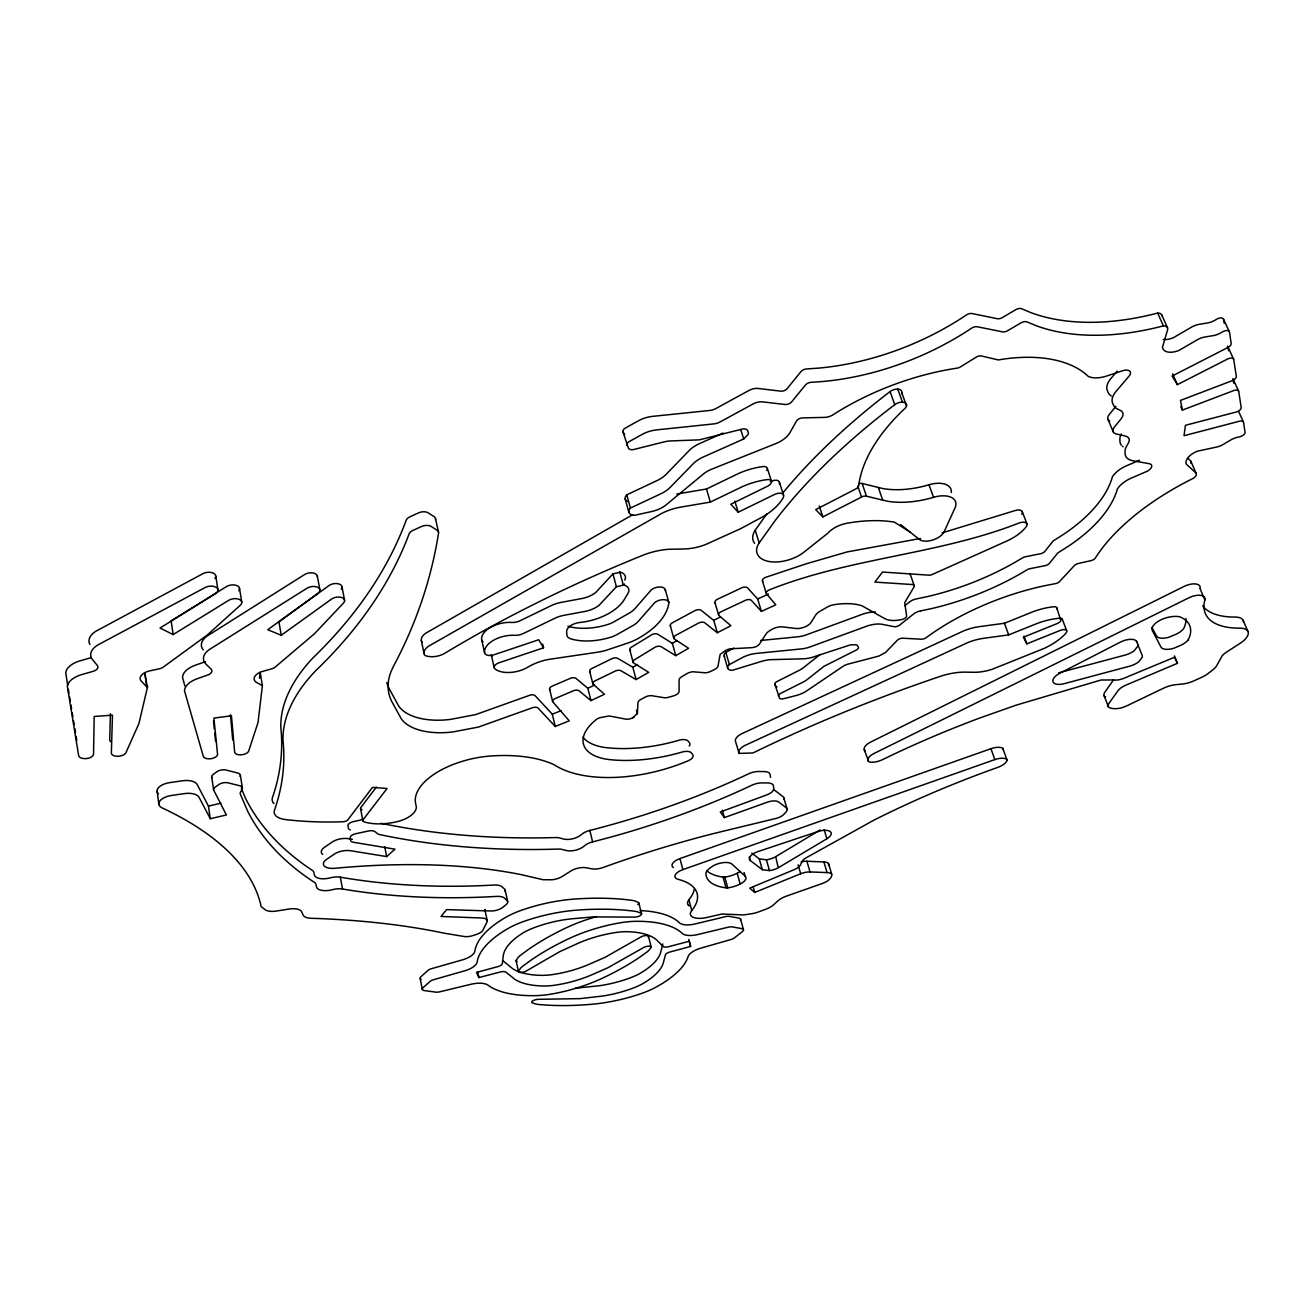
<?xml version="1.0" encoding="UTF-8"?>
<svg xmlns="http://www.w3.org/2000/svg" width="1314" height="1314" viewBox="0 0 1314 1314"><rect width="100%" height="100%" fill="white"/><g stroke="black" fill="none" stroke-linecap="round" stroke-linejoin="round"><path stroke-width="1.5" d="M110.425 713.716L109.719 739.749A7.408 3.811 -6.6 0 0 111.033 741.884M676.743 494.048L706.472 489.005L738.501 473.516A50.523 28.957 -17.7 0 1 763.04 466.569L763.795 466.519A5.141 2.989 -18 0 1 767.064 467.751L767.261 469.574A7.72 4.5 -17.9 0 1 766.735 470.494M771.581 481.597L771.384 482.583A7.753 4.484 -17.9 0 1 767.31 486.344L730.83 504.215L738.205 512.214L774.472 494.507A7.654 4.369 -18 0 1 781.288 493.276L782.339 493.703A7.654 4.369 -18 0 1 783.128 497.825L781.6 500.273A51.377 29.598 -17.3 0 1 762.12 517.141L740.702 528.639L705.782 544.472A38.073 21.714 -16.4 0 1 683.51 548.989L669.598 549.236A49.324 27.348 -15.5 0 0 642.02 555.608A712.237 307.213 -17.2 0 0 446.3 652.352L444.625 653.387A14.865 8.081 -11.4 0 1 425.999 655.85L425.44 655.637A4.944 2.677 -11.3 0 1 424.422 654.651A14.832 8.065 -11.5 0 1 431.008 644.813L661.928 513.298A38.106 21.73 -16.1 0 1 680.537 507.155L710.365 502.079L742.541 486.574A50.704 28.793 -17.7 0 1 767.162 479.61L767.918 479.561A5.157 2.973 -18 0 1 771.187 480.776L771.581 481.597L767.442 468.589M632.543 717.887L637.389 713.601L637.931 702.809A6.685 3.416 -14.8 0 1 640.411 699.689L645.207 697.11A6.669 3.4 -14.9 0 1 651.793 695.697L663.833 697.668A6.685 3.4 -15.2 0 0 667.923 697.455L673.688 695.812A6.685 3.4 -15.3 0 0 679.092 691.607L679.059 680.11A6.751 3.466 -15.5 0 1 681.293 676.989L687.173 673.491A6.734 3.466 -15.6 0 1 693.496 671.815L704.32 672.735A6.751 3.482 -15.9 0 0 709.823 671.766L714.553 669.483A6.751 3.482 -16 0 0 717.986 666.297L720.121 654.454L725.082 650.873A6.8 3.531 -16.3 0 1 730.781 648.771L751.723 647.671A6.8 3.531 -16.7 0 0 759.393 644.221L766.046 634.021A10.693 5.568 -17.1 0 1 769.002 631.163L771.466 629.62A10.709 5.568 -17.1 0 1 782.306 626.844L795.578 628.453A10.709 5.585 -17.5 0 0 800.21 628.256A14.865 7.769 -17.6 0 0 802.197 627.813A10.726 5.601 -17.5 0 0 810.984 622.573L815.6 615.133A10.709 5.585 -17.9 0 1 819.131 611.815L827.212 607.101A10.726 5.601 -18.1 0 1 833.848 604.736A49.144 25.295 -17.9 0 1 861.968 605.787L884.421 618.434A22.65 11.629 -19.1 0 0 900.829 619.732L902.34 619.387A4.451 2.267 -19 0 0 906.644 616.085L904.722 602.6L913.953 587.095A4.615 2.398 -19.3 0 0 912.54 584.549L874.845 582.086L882.548 572.05L928.801 575.171A4.632 2.414 -19.8 0 0 931.725 574.727L1006.787 541.056A35.577 18.757 -21.1 0 0 1025.249 527.916L1026.875 525.731A7.096 3.712 -21.4 0 0 1019.336 522.906L1018.728 523.136C938.114 554.738 850.125 557.645 769.692 589.74A4.698 2.513 -17.3 0 0 766.358 593.616L775.786 604.801L761.414 611.388L751.362 600.383A4.681 2.497 -16.8 0 0 746.04 600.038L721.025 611.766A4.681 2.497 -16.4 0 0 718.791 615.395L730.913 625.694L717.329 632.74L704.731 622.787A4.648 2.48 -16 0 0 698.572 623.066L675.79 635.303A4.615 2.447 -15.6 0 0 674.46 639.08L688.585 648.295L675.757 655.653L661.188 646.718A4.599 2.431 -15.2 0 0 655.423 647.014L634.711 659.644A4.599 2.414 -14.8 0 0 633.479 662.864L648.705 672.357L636.107 679.568L620.964 670.748A4.566 2.382 -14.5 0 0 615.691 670.863L595.143 680.816A4.583 2.382 -14.1 0 0 593.025 684.134L604.489 694.252L590.955 700.592L579.08 690.819A4.566 2.365 -13.8 0 0 573.758 690.606L555.198 698.555A4.566 2.365 -13.5 0 0 552.701 701.758L569.258 720.86L555.247 726.461L538.083 708.082A4.55 2.349 -13.1 0 0 532.893 707.589L478.362 727.085L453.231 731.882A58.243 30.468 -11.8 0 1 401.296 718.84L392.213 702.333A116.486 62.021 -12.6 0 1 391.309 670.928L393.559 666.132A1736.155 842.438 9.8 0 0 438.531 533.205A7.851 4.615 -11.3 0 0 437.316 530.38L431.238 526.487A7.868 4.632 -11.1 0 0 422.123 526.257L412.957 530.396A7.851 4.632 -11 0 0 409.344 533.418L409.097 533.911A867.339 493.982 4.2 0 1 315.179 671.224A228.866 118.49 -12.7 0 0 282.986 739.585L283.594 747.567A712.664 333.428 -0.7 0 1 274.495 810.18A20.301 9.904 -9.6 0 0 285.319 819.542A237.193 125.191 -10.7 0 0 343.036 821.743A4.402 2.119 -10.4 0 0 347.635 820.117L372.519 787.349L387.088 788.466L363.157 819.657A4.402 2.119 -10.7 0 0 363.781 821.759L364.257 821.94A39.157 19.069 -11 0 0 396.861 821.726L399.292 821.102A24.424 11.826 -11 0 0 416.357 807.059L415.717 803.938A65.158 31.782 -12.3 0 1 486.886 756.338L491.14 755.977A106.992 51.377 -12.2 0 1 554.294 764.83A109.933 55.287 -14.8 0 0 688.191 760.757A8.459 4.106 -15.3 0 0 692.889 754.811L691.41 752.906A8.492 4.123 -15.2 0 0 682.771 751.854L682.229 752.002A110.967 56.387 -15.1 0 1 609.844 759.64A54.564 27.233 -14.6 0 1 596.441 719.464A6.652 3.367 -14.1 0 1 600.531 717.575L607.084 716.327A6.636 3.351 -14.2 0 1 610.337 716.163L625.48 719.07A6.652 3.351 -14.6 0 0 632.001 718.167L634.169 717.083M831.713 874.139A11.12 4.714 -16.5 0 0 827.721 872.611L810.048 871.938A11.169 4.763 -16.3 0 0 801.409 873.465L754.712 892.436L749.752 888.133L794.034 869.72A11.333 4.911 -16.2 0 0 800.538 864.891L801.819 861.853A11.317 4.895 -16.5 0 1 806.32 857.697L873.646 820.297A430.713 161.425 -18.6 0 1 997.884 767.343A11.81 5.256 -19 0 0 1007.099 760.264L1006.738 759.262A11.793 5.223 -19 0 0 995.552 759.344L682.869 869.622A11.547 5.075 -15 0 0 677.63 879.165L678.123 879.312A69.478 29.959 -14.2 0 1 693.414 908.335L691.755 910.536A16.688 7.079 -15.1 0 0 706.965 917.468L722.01 914.002L739.306 914.758A16.589 6.997 -15.6 0 0 746.566 914.511L751.279 913.788A16.556 6.981 -15.7 0 0 758.687 911.85L765.306 909.403A16.556 6.981 -15.8 0 0 773.305 905.05L777.658 901.076A16.458 6.899 -16.1 0 1 785.953 896.279L821.266 883.879A16.688 7.096 -16.5 0 0 826.424 881.612L827.327 881.103A16.688 7.096 -16.5 0 0 831.795 874.615L828.526 863.528A11.087 4.763 -16.5 0 0 824.519 861.984L806.878 861.245A11.136 4.796 -16.3 0 0 801.195 861.869M259.515 678.238L260.188 672.39L262.389 685.629L258.037 722.454L248.609 751.279A7.161 3.663 -8.6 0 1 240.988 754.844A7.161 3.663 -8.6 0 1 234.648 752.051L231.445 715.818L213.886 718.085L217.582 754.45A7.227 3.679 -8.1 0 1 210.798 758.72A7.227 3.679 -8.1 0 1 203.309 756.338L184.502 690.852A22.634 12.072 -7.7 0 1 197.396 678.665L208.187 674.87A7.638 4.123 -7.5 0 0 211.111 669.122L205.937 664.079A22.979 12.532 -7.8 0 1 209.041 649.74L307.525 587.9A7.802 4.435 -9.1 0 1 317.939 587.391A7.802 4.435 -9.1 0 1 317.807 593.452L267.744 629.735L281.262 635.253L331.982 598.773A7.687 4.353 -9.6 0 1 341.903 597.591A7.687 4.353 -9.6 0 1 343.512 603.044L314.424 633.775L274.872 667.348A7.523 4.09 -8.6 0 1 271.637 668.842L261.88 671.618A12.45 6.701 -8.6 0 0 255.984 682.114L262.389 685.629M147.628 686.549L138.906 723.62L125.766 753.037A7.424 3.778 -6.7 0 1 117.521 756.289A7.424 3.778 -6.7 0 1 111.362 753.004L112.462 715.161L94.197 716.475L93.524 754.532A7.49 3.811 -6.2 0 1 86.051 758.589A7.49 3.811 -6.2 0 1 78.659 755.681L67.343 686.368A23.471 12.499 -5.7 0 1 82.076 674.476L93.623 671.191A7.933 4.271 -5.6 0 0 97.302 665.393L92.062 659.086A23.783 12.959 -5.9 0 1 97.564 645.125L205.608 587.276A8.032 4.566 -7.1 0 1 216.268 587.391A8.032 4.566 -7.1 0 1 215.414 593.665L160.029 628.026L173.152 634.596L229.145 600.055A7.9 4.468 -7.6 0 1 239.378 599.447A7.9 4.468 -7.6 0 1 240.347 605.196L207.119 635.122L162.772 667.463A7.769 4.205 -6.7 0 1 159.29 668.793L148.991 671.06A12.877 6.915 -6.7 0 0 141.715 681.621L147.382 687.567L144.869 673.343L146.708 686.861M901.618 393.658L901.847 392.952A7.785 4.599 -21 0 0 898.365 389.141L897.741 389.075A7.785 4.583 -21.1 0 0 890.678 391.161L890.071 391.588A516.993 253.142 -23.2 0 0 782.421 493.44M901.847 392.952L906.578 406.01L905.297 408.096A186.687 101.966 -22.5 0 0 858.683 485.835L858.551 486.295A4.977 2.809 -19.4 0 1 855.907 488.89L815.698 509.635L822.86 516.895L862.23 496.676A4.944 2.759 -19.4 0 1 866.484 496.199L886.753 501.094A75.407 42.459 -20.9 0 0 933.548 497.316L934.927 496.922A21.78 11.826 -20.4 0 1 955.163 507.533L944.043 532.022A14.306 7.654 -20.1 0 1 932.283 540.169A14.306 7.654 -20.1 0 1 919.291 539.364L900.632 524.598M1056.702 608.908L1056.801 607.791A4.451 2.185 -20.9 0 0 1053.992 606.756A43.805 21.172 -20.6 0 0 1033.05 611.716L1004.422 623.263L979.308 626.647A32.899 16.113 -19.7 0 0 963.146 631.114L743.527 732.9A12.779 6.192 -16.2 0 0 735.265 740.488L739.092 753.398L752.626 752.988A12.861 6.192 -16.2 0 0 754.909 752.035L756.568 751.214A633.364 240.216 -18.3 0 1 939.477 676.628A42.869 20.367 -19 0 1 965.494 672.144L973.74 672.292A32.998 15.965 -19.8 0 0 992.382 669.204L1043.989 648.475A44.479 21.582 -20.5 0 0 1063.847 635.352L1065.72 633.43A6.636 3.186 -20.8 0 0 1066.262 630.079L1065.555 629.702A6.636 3.186 -20.8 0 0 1060.529 630.293L1026.842 643.86L1023.376 637.224L1056.67 623.772A6.685 3.236 -20.8 0 0 1060.874 620.849L1056.801 607.791M1021.816 514.217L1022.193 513.544A7.063 3.728 -21.5 0 0 1014.671 510.703L942.072 532.893M1113.631 679.749L1104.91 692.117A12.138 5.47 -20.8 0 0 1104.187 695.927L1104.384 696.256A18.232 8.229 -20.9 0 0 1105.616 696.896M754.581 543.306A28.924 16.129 -17.8 0 1 755.222 530.199L766.801 513.856M910.027 532.039L894.325 522.085L888.231 521.28A103.806 55.122 -18.4 0 0 847.152 523.218L845.756 523.498A21.681 11.859 -18.8 0 0 827.804 533.221L802.936 552.964A29.023 16.031 -17.8 0 1 767.77 561.242A29.023 16.031 -17.8 0 1 759.147 542.945L775.49 520.13A518.685 251.565 -23.2 0 1 894.768 404.663L895.392 404.252A7.818 4.566 -21 0 1 902.472 402.15L903.096 402.215A7.818 4.566 -21 0 1 906.578 406.01M687.813 904.393A16.639 7.145 -15.1 0 1 688.93 899.794L690.556 897.577A69.297 30.173 -14.2 0 0 694.416 888.888M376.362 787.102L360.874 807.453A4.385 2.135 -10.6 0 0 361.514 809.572L361.991 809.736M1115.865 406.305L1109.23 414.551A9.986 5.404 -23.9 0 0 1109.673 421.038M1117.179 371.106L1110.691 378.793A22.962 12.631 -24.5 0 0 1107.127 390.094L1108.277 392.705A22.946 12.598 -24.5 0 0 1111.332 396.023M624.758 580.18A14.158 7.9 -14.7 0 0 620.487 572.165L612.965 573.889L595.751 592.45A20.153 11.251 -14.1 0 1 581.724 598.576L560.947 602.436A21.648 11.892 -13.7 0 0 552.619 604.966L519.95 620.799A9.724 5.371 -12.9 0 1 511.803 622.442A22.601 12.335 -12.6 0 0 481.581 639.162L484.603 652.844A7.243 3.909 -12.4 0 0 493.276 655.013L538.724 639.754L543.553 647.818L499.024 662.765A7.145 3.811 -12.6 0 0 494.836 668.793A22.437 12.007 -12.8 0 0 526.881 667.726L528.064 667.069A35.051 18.445 -13.4 0 1 548.579 659.431L597.279 652.253A35.774 19.299 -14.3 0 0 606.493 650.2L627.731 643.088A35.774 19.332 -14.6 0 0 634.826 640.197L637.044 639.064A70.283 38.434 -14.4 0 0 668.645 604.194A8.278 4.517 -15.4 0 0 664.506 599.71A8.278 4.517 -15.4 0 0 654.618 602.748L638.62 620.98A21.566 11.711 -14.7 0 1 633.479 625.25L617.432 634.333A21.517 11.645 -14.4 0 1 611.552 636.962L609.959 637.471A47.14 25.771 -14.4 0 1 571.114 638.949A11.99 6.488 -13.9 0 1 566.876 635.204L566.63 631.574A12.023 6.521 -13.9 0 1 579.063 622.573L579.835 622.491A43.28 23.98 -14.1 0 0 623.624 600.629L627.895 593.534A14.208 7.851 -14.7 0 0 623.936 585.026L616.397 586.767L599.102 605.261A20.219 11.185 -14.1 0 1 585.026 611.404L564.166 615.281A21.714 11.826 -13.7 0 0 555.806 617.826L523.021 633.66A9.756 5.338 -12.9 0 1 514.842 635.303A22.683 12.253 -12.7 0 0 484.505 652.023L484.603 652.844M920.539 610.911L931.593 608.563A181.611 98.649 -20.5 0 0 1027.055 569.8L1027.712 569.455A4.55 2.3 -21 0 1 1029.848 568.716L1045.78 565.513A4.583 2.316 -21.3 0 0 1049.525 563.23L1057.803 552.931L1065.309 548.184A119.82 63.663 -21.4 0 0 1117.376 489.038L1117.968 488.151A21.533 11.087 -23.2 0 1 1131.6 477.951L1146.941 471.365A7.276 3.778 -23.5 0 0 1151.622 466.881A7.276 3.778 -23.5 0 0 1149.257 463.711L1131.765 460.508A22.157 11.645 -23.8 0 1 1125.112 453.773L1125.014 450.932A22.19 11.678 -23.8 0 1 1126.574 446.251L1128.66 442.506A12.368 6.586 -23.6 0 0 1125.293 436.034L1115.717 433.801A10.019 5.371 -23.8 0 1 1114.453 427.001L1121.548 418.246A12.631 6.849 -23.8 0 0 1120.53 410.51L1116.621 408.555A23.028 12.532 -24.4 0 1 1113.566 405.254L1112.416 402.675A23.044 12.565 -24.4 0 1 1116.046 391.408L1129.482 375.623A7.785 4.303 -24.6 0 0 1129.432 370.909A7.785 4.303 -24.6 0 0 1122.78 370.696L1106.602 376.05A23.619 13.239 -24.5 0 1 1088.321 376.428L1084.428 373.045A126.128 70.529 -21.8 0 0 998.279 359.937L981.197 355.913A5.338 3.121 -22.8 0 0 976.154 357.178L960.468 366.902A5.289 3.121 -22.4 0 1 957.2 368.117A184.88 102.164 -20.6 0 0 833.076 414.731L832.468 415.125A10.496 6.242 -19.7 0 1 824.617 417.376L802.575 417.901A5.207 3.104 -19.1 0 0 796.481 421.088L789.566 433.259A23.521 14.011 -18.4 0 1 775.687 443.656L710.743 469.558A22.962 13.419 -17.1 0 0 703.154 474.206L665.508 505.381A22.995 13.468 -15.7 0 1 652.187 511.392L634.629 515.318A8.656 5.042 -15.4 0 1 630.408 508.075L662.19 493.161A25.787 15.259 -15.8 0 0 670.288 487.264L693.841 463.103A25.705 15.144 -17.1 0 1 703.45 456.927L743.708 438.975L747.748 434.852A5.24 3.137 -17.9 0 0 748.274 432.454L747.551 430.549A5.256 3.137 -17.9 0 0 742.18 429.103L699.426 439.845L669.91 440.962A23.537 14.109 -16.3 0 0 663.751 441.98L633.217 449.634A5.289 3.203 -15.6 0 1 628.503 448.304L622.984 431.961A5.289 3.236 -15.6 0 1 625.349 428.052L639.606 420.135A23.668 14.454 -16.1 0 1 652.582 416.374L710.299 410.411A10.611 6.504 -17.5 0 0 715.884 408.539L749.555 390.143A10.561 6.455 -18.5 0 1 758.26 388.484L781.255 391.211A5.289 3.236 -19.1 0 0 787.168 388.615L800.998 371.583A5.338 3.269 -19.7 0 1 806.55 368.955L819.082 368.084A217.73 142.799 -22.8 0 0 966.398 314.966L967.071 314.555A5.404 3.252 -23.3 0 1 972.13 313.553L997.737 318.793A5.404 3.219 -23.8 0 0 1002.237 317.627L1015.837 309.644A5.404 3.219 -24.1 0 1 1021.816 308.823L1030.915 312.633A219.027 131.761 -28.5 0 0 1157.7 313.06L1158.307 313.077A7.983 4.5 -25.8 0 1 1162.019 315.836M592.614 841.88A523.53 294.665 -12.9 0 0 751.805 785.246L752.544 784.901A12.171 5.667 -16.1 0 1 762.153 782.881L768.411 782.98A10.134 4.714 -16.2 0 1 773.371 785.706L773.847 788.63A10.118 4.698 -16.2 0 1 766.785 794.904L720.286 812.003L724.408 817.587L768.164 801.901A9.97 4.566 -16.2 0 1 778.726 802.049L786.445 807.946A9.904 4.5 -16.3 0 1 785.854 812.2L783.456 814.713A9.888 4.484 -16.2 0 1 776.295 818.359L713.486 833.585A453.527 172.265 -15.3 0 0 602.978 867.536L602.239 867.798A11.925 5.387 -13.9 0 1 591.826 868.817L585.518 867.667A11.892 5.338 -13.6 0 0 570.933 870.968L561.719 876.783A11.974 5.404 -13.3 0 1 551.896 879.772L542.961 879.707L521.872 874.779A371.123 149.78 -10.5 0 0 334.774 868.308L333.953 868.373A12.844 5.995 -10.4 0 1 324.082 865.811A12.844 5.995 -10.4 0 1 326.545 859.389L334.824 853.771A12.877 6.028 -10.5 0 1 350.542 850.716L386.628 856.58L394.972 849.189L353.039 842.208A6.488 3.088 -10.6 0 1 350.575 840.319L350.214 837.56A6.504 3.088 -10.6 0 1 355.7 833.733L369.004 830.875A6.488 3.088 -10.8 0 1 374.983 831.68L378.054 834.029A6.488 3.104 -11 0 0 379.549 834.554A628.93 362.188 -17.2 0 0 558.746 849.058L559.55 849.074A12.138 5.568 -13.3 0 1 562.392 849.501L566.679 850.601A12.171 5.617 -13.6 0 0 583.777 846.38L585.141 845.263A12.089 5.535 -13.9 0 1 592.614 841.88L589.838 830.432A521.642 296.307 -12.9 0 0 748.537 773.847L749.276 773.519A12.138 5.699 -16.1 0 1 758.851 771.499L765.093 771.614A10.101 4.747 -16.2 0 1 770.037 774.373L770.53 777.313M904.82 605.721L909.469 602.009A8.952 4.599 -19.3 0 1 916.384 598.921L927.405 596.589A180.987 99.223 -20.5 0 0 1022.522 557.859L1023.179 557.497A4.533 2.316 -21.1 0 1 1025.314 556.775L1041.181 553.588A4.566 2.332 -21.4 0 0 1044.926 551.305L1053.138 540.974L1060.628 536.227A119.41 64.058 -21.5 0 0 1112.367 476.9L1112.942 475.997A21.467 11.153 -23.3 0 1 1126.525 465.78L1139.369 460.261M820.232 654.405L803.774 667.413A19.71 10.019 -17.1 0 1 799.848 670.009L777.083 681.506A4.32 2.168 -16.9 0 0 774.866 684.233L779.465 698.013A4.336 2.152 -16.9 0 0 783.21 698.834L795.841 695.599A19.628 9.789 -17.1 0 0 805.893 691.41L843.046 666.329A8.755 4.369 -17.9 0 1 847.399 664.293L878.902 656.064L885.62 652.417L897.248 640.312A4.418 2.217 -18.8 0 1 902.8 638.226L921.311 639.195A4.418 2.201 -19.1 0 0 925.664 638.013L926.189 637.668A158.501 74.816 -20.1 0 1 1044.712 585.716L1055.273 583.679A4.517 2.25 -21.2 0 0 1059.298 581.839L1074.294 565.661A4.533 2.267 -21.7 0 1 1078.268 563.509L1090.949 560.651A4.566 2.283 -21.9 0 0 1095.137 558.302L1095.416 557.924A169.457 80.63 -23.5 0 1 1193.769 478.099A7.194 3.663 -23.9 0 0 1195.937 473.007L1186.312 464.138A14.076 7.211 -24.2 0 1 1197.366 451.195L1216.353 447.121A12.286 6.307 -24.7 0 0 1222.628 444.789L1230.692 439.993A12.22 6.225 -24.8 0 1 1236.901 437.431L1239.611 436.839A4.911 2.513 -25 0 0 1245.081 432.552L1243.553 422.369A4.96 2.546 -25.1 0 0 1239.447 421.219L1184.013 435.722L1185.442 425.309L1236.08 412.07A5.01 2.595 -25.3 0 0 1241.221 407.751L1238.741 391.523A5.092 2.677 -25.5 0 0 1234.273 390.373L1182.386 410.099L1180.826 406.568M624.511 584.024L623.214 584.812L619.765 571.951M751.789 853.131L759.262 858.88L766.374 859.783A11.366 4.993 -16 0 0 775.129 857.007L820.182 829.939M778.841 867.454L826.9 838.743A11.53 5.075 -16.7 0 0 830.415 831.713A11.53 5.075 -16.7 0 0 818.622 831.319L757.948 851.587A11.498 5.059 -15.9 0 0 750.08 860.358L762.334 869.72L769.478 870.591A11.399 4.96 -16 0 0 778.233 867.815L775.72 856.662M630.523 650.709L630.178 650.446A4.583 2.431 -14.8 0 1 631.41 647.211L652.04 634.563A4.583 2.447 -15.2 0 1 657.772 634.268L672.341 643.302L677.121 640.542M590.134 671.996L589.871 671.733A4.566 2.398 -14.1 0 1 591.99 668.399L612.455 658.445A4.55 2.398 -14.5 0 1 617.711 658.347L632.839 667.249L637.553 664.539M632.707 514.694L428.233 631.788A14.783 8.114 -11.4 0 0 421.679 641.659A4.928 2.694 -11.3 0 0 422.254 642.365M724.622 656.852A7.588 3.942 -16.3 0 1 725.837 652.385L733.853 648.065M778.446 696.091A4.336 2.152 -16.9 0 1 780.664 693.381L803.527 681.884A19.776 9.954 -17.1 0 0 807.469 679.305L823.993 666.313L856.613 649.872A4.435 2.234 -18.1 0 0 858.288 646.866L857.204 645.371A4.435 2.234 -18.1 0 0 854.921 644.763L850.322 644.878L812.709 657.214A22.387 11.465 -17.5 0 1 802.706 658.823L770.677 659.661A22.157 11.251 -16.7 0 0 761.315 661.451L732.21 670.337A7.621 3.909 -16.3 0 1 729.385 664.556L742.246 657.657A20.137 10.315 -16.6 0 1 756.158 653.436L802.526 648.788A20.318 10.479 -17.5 0 0 810.426 646.784L867.667 625.842A20.088 10.2 -18.4 0 1 882.86 624.429L894.374 626.745A4.484 2.283 -18.9 0 0 899.614 625.119L913.591 613.999A8.984 4.566 -19.2 0 1 920.539 610.911M670.682 626.367A4.599 2.464 -15.6 0 1 672.308 622.836L694.991 610.583A4.632 2.497 -16 0 1 701.15 610.32L713.732 620.372L720.499 616.841M626.778 445.495A5.305 3.219 -15.6 0 1 629.16 441.603L643.482 433.686A23.751 14.372 -16.1 0 1 656.491 429.908L714.405 423.831A10.643 6.471 -17.5 0 0 720.023 421.958L753.842 403.546A10.611 6.422 -18.4 0 1 762.58 401.887L785.641 404.548A5.322 3.219 -19.1 0 0 791.57 401.953L805.482 384.969A5.355 3.252 -19.6 0 1 811.067 382.325L823.632 381.438A218.633 142.175 -22.6 0 0 971.555 328.204L972.229 327.794A5.42 3.236 -23.2 0 1 977.32 326.775L1002.976 331.933A5.42 3.203 -23.7 0 0 1007.493 330.767L1021.159 322.784A5.42 3.203 -24 0 1 1027.154 321.963L1036.253 325.724A219.898 131.154 -28.4 0 0 1163.399 325.872L1164.007 325.872A8.015 4.484 -25.6 0 1 1167.571 329.962L1162.479 347.142A15.325 8.459 -25.7 0 0 1178.937 350.427L1198.007 339.373A13.173 7.178 -25.9 0 1 1204.79 337.025L1214.054 335.481A13.337 7.309 -26.3 0 0 1220.788 332.869L1223.416 331.391A5.289 2.874 -26.3 0 1 1229.477 332.13L1231.218 343.71A5.256 2.842 -26.1 0 1 1227.752 347.569L1172.072 376.067L1177.393 384.624L1228.196 358.738A5.174 2.776 -25.9 0 1 1233.747 359.609L1236.359 376.576A5.141 2.727 -25.7 0 1 1232.039 380.748L1180.481 400.409L1182.386 410.099M740.209 871.346A12.434 5.437 -15.5 0 1 737.187 873.252L736.07 873.794A18.281 8.015 -15.5 0 1 731.208 875.633L729.943 876.011A18.281 8.015 -15.5 0 1 724.802 877.079L720.45 876.668A53.135 23.488 -15.9 0 1 706.801 870.722M740.176 884.043L739.059 884.585A18.33 7.95 -15.5 0 1 734.197 886.441L732.916 886.802A18.33 7.95 -15.5 0 1 727.759 887.87L723.406 887.476A53.283 23.323 -15.9 0 1 705.914 873.12L706.16 872.463A19.316 8.459 -15.4 0 1 713.403 865.762L714.077 865.384A12.647 5.552 -15.4 0 1 731.997 864.136L745.383 876.405A12.467 5.404 -15.5 0 1 740.176 884.043L737.187 873.252M549.909 689.636L549.695 689.357A4.55 2.382 -13.4 0 1 552.176 686.138L570.687 678.188A4.55 2.382 -13.7 0 1 575.992 678.418L587.851 688.273L594.601 685.103M626.022 500.42A8.623 5.059 -15.4 0 1 626.762 494.852L658.413 479.922A25.705 15.341 -15.8 0 0 666.461 474.042L689.883 449.815A25.607 15.226 -17.1 0 1 699.459 443.639L723.143 433.045M715.424 603.225L715.144 602.945A4.665 2.513 -16.4 0 1 717.378 599.283L742.295 587.555A4.665 2.513 -16.8 0 1 747.6 587.933L757.652 599.003L768.394 594.076M1174.453 655.932L1177.459 663.307L1125.671 685.235A12.269 5.519 -21 0 0 1117.935 690.77L1109.164 703.089A12.171 5.437 -20.8 0 0 1108.425 706.883L1108.622 707.211A18.297 8.18 -20.8 0 0 1119.216 708.345L1120.349 708.147A18.347 8.196 -20.8 0 0 1127.527 705.503L1163.317 688.306A18.215 8.032 -21.3 0 1 1174.667 684.791L1182.551 684.003A18.478 8.213 -21.7 0 0 1193.128 681.21L1201.522 677.383A18.511 8.213 -21.8 0 0 1207.681 673.852L1212.362 670.239A18.544 8.245 -21.8 0 0 1216.583 665.886L1221.609 656.786A12.434 5.502 -22.2 0 1 1225.666 652.664L1240.153 643.302A18.889 8.475 -22.4 0 0 1240.794 628.158L1239.792 628.141A80.351 36.776 -23.4 0 1 1204.872 599.989L1200.06 588.639M386.809 682.557A116.092 62.399 -12.6 0 0 389.65 689.522L398.733 706.127A58.046 30.665 -11.8 0 0 450.554 719.382L475.602 714.619L529.953 695.172A4.533 2.349 -13.1 0 1 535.127 695.681L552.291 714.192L561.012 710.71M739.092 753.398L738.599 752.134A12.812 6.159 -16.2 0 1 746.894 744.562L967.301 642.809A32.998 15.998 -19.6 0 1 983.513 638.325L1008.692 634.892L1037.436 623.345A43.953 21.04 -20.5 0 1 1058.427 618.352A4.468 2.168 -20.9 0 1 1061.236 619.387M673.458 867.601A11.514 5.125 -15 0 1 679.946 858.584L991.709 748.422A11.76 5.272 -19.1 0 1 1002.861 748.372L1003.223 749.391A11.777 5.289 -19.1 0 1 1003.091 749.768M205.526 661.648L195.375 665.212A22.552 12.138 -7.6 0 0 182.547 677.449L184.814 685.908M91.29 657.624L80.433 660.728A23.373 12.565 -5.6 0 0 65.749 672.637L67.655 685.284M858.617 483.7A4.928 2.776 -19.5 0 1 862.132 483.486L882.351 488.447A75.144 42.689 -21 0 0 929.014 484.767L930.394 484.373A21.714 11.892 -20.5 0 1 951.303 492.504M690.606 946.425L669.91 952.026A5.404 2.217 -14.7 0 0 665.442 954.785L663.406 962.554A63.269 25.968 -13.9 0 1 647.26 980.885L644.205 982.806A35.823 14.585 -14.1 0 1 633.496 987.947A63.351 26.034 -14 0 1 602.338 996.078L580.23 998.624L538.461 999.313A5.387 2.168 -13.2 0 0 534.552 1000.036A6.504 2.628 -13.2 0 0 533.336 1000.529A3.597 1.462 -13.1 0 0 532.154 1002.796L535.077 1003.781A16.179 6.554 -13.3 0 0 537.525 1004.339L538.461 1004.454A180.724 77.132 -14.3 0 0 592.138 1004.241A88.909 36.661 -14 0 0 635.845 995.355L641.133 993.598A50.047 20.351 -14.2 0 0 653.83 988.292L656.672 986.781A88.81 36.529 -13.9 0 0 686.844 959.762L687.961 957.035A16.047 6.554 -15 0 1 700.181 948.33L731.044 939.51A5.404 2.217 -15.3 0 0 734.148 938.097L742.394 931.593A5.404 2.234 -15.4 0 0 742.147 928.686L732.21 926.896A5.42 2.25 -15.3 0 0 728.942 927.027L697.931 934.5A16.474 6.899 -15 0 1 682.13 933.383L681.785 933.022A89.286 36.94 -13.9 0 0 637.274 921.295A51.607 21.632 -14.1 0 0 622.737 922.395L618.96 923.003A89.073 36.792 -14 0 0 573.265 936.652L568.141 938.984A170.048 68.361 -14.5 0 0 530.183 960.748L522.381 966.496A16.655 6.931 -13.1 0 0 520.59 968.188L518.669 970.849A3.728 1.544 -13 0 0 520.82 972.442L521.707 972.36A5.568 2.316 -13 0 0 526.076 971.128L559.879 951.582L579.129 942.828A63.795 26.411 -14 0 1 611.585 933.203L615.757 932.513A36.792 15.39 -14 0 1 626.088 931.692L628.486 931.741A63.943 26.51 -13.9 0 1 657.181 940.512L663.028 946.359A5.47 2.267 -14.6 0 0 668.12 946.819L689.308 941.235L690.606 946.425L688.782 939.428M478.904 977.583L500.634 971.884A5.568 2.316 -12.7 0 1 506.087 972.294L514.957 979.406A64.78 27.134 -13.5 0 0 543.093 985.976L545.491 985.976A36.71 15.226 -13.4 0 0 555.658 985.089L559.731 984.4A64.928 27.233 -13.4 0 0 591.152 975.087L607.84 967.777L643.844 947.41A5.47 2.267 -14.4 0 1 648.196 946.179L649.017 946.129A3.63 1.511 -14.4 0 1 650.906 947.755L649.28 949.825A16.359 6.8 -14.3 0 1 646.899 952.075L638.933 957.725A186.194 80.712 -12.7 0 1 601.598 978.585L596.671 980.77A91.208 38.352 -13.4 0 1 553.03 993.795A51.295 21.238 -13.3 0 1 535.258 995.651L529.854 995.651A90.945 38.188 -13.5 0 1 488.43 985.484L488.003 985.139A16.655 6.866 -12.4 0 0 470.987 984.268L439.155 991.955A5.617 2.332 -12 0 1 435.624 992.119L424.159 990.559A5.634 2.349 -11.9 0 1 423.026 987.734L430.351 981.18A5.65 2.365 -12 0 1 433.439 979.751L465.583 970.553A17.098 7.227 -12.2 0 0 477.245 961.503A91.422 38.599 -13.5 0 1 507.105 929.064L510.111 927.372A53.003 22.634 -13.2 0 1 523.793 921.442L529.591 919.488A91.339 38.467 -13.3 0 1 577.667 910.076A174.91 71.383 -13.1 0 1 634.826 911.259L635.779 911.407A16.934 7.26 -14.2 0 1 638.243 912.113L640.871 913.181A3.761 1.61 -14.3 0 1 639.688 915.858L638.9 916.203A5.65 2.431 -14.3 0 1 634.35 917.123L593.189 916.909L570.999 918.88A65.339 27.594 -13.4 0 0 532.991 928.127A37.794 16.113 -13.3 0 0 521.642 933.778L518.504 935.913A65.47 27.709 -13.5 0 0 503.295 955.721L502.277 963.803A5.634 2.365 -12.7 0 1 497.891 966.628L476.473 972.426L478.904 977.583L477.787 972.146M210.306 818.721L226.386 814.959L213.673 790.01A7.03 3.482 -8.4 0 1 215.25 787.07L219.323 784.212A7.03 3.499 -8.5 0 1 228.275 782.865L240.035 785.838A6.997 3.466 -8.7 0 1 242.137 789.188L240.413 792.424A6.931 3.433 -8.8 0 0 240.265 793.968L247.771 811.428A560.01 287.158 -17.1 0 0 314.687 882.548L315.081 882.877A12.746 5.847 -10.1 0 1 315.951 884.437L316.543 887.229A12.664 5.814 -10.4 0 0 331.522 889.89L333.822 889.348A12.532 5.699 -10.5 0 1 342.494 889.003A496.856 267.202 -14.4 0 0 496.643 896.394L497.431 896.362A11.892 5.289 -12.6 0 1 504.428 898.086L506.892 900.254A9.904 4.385 -12.6 0 1 505.841 904.87L502.244 907.744A9.871 4.369 -12.6 0 1 490.861 910.98L446.563 909.616L441.011 916.466L482.271 918.026A9.773 4.287 -12.4 0 1 486.968 922.067L482.78 930.46A9.74 4.238 -12.4 0 1 476.933 934.238L472.482 935.732A9.724 4.221 -12.3 0 1 464.351 936.537L444.066 933.17A502.277 186.818 -9.2 0 0 310.86 918.272L310.088 918.223A12.434 5.585 -10.3 0 1 303.173 915.152L301.547 911.522A12.532 5.617 -10 0 0 289.047 909.025L275.546 911.177A12.68 5.732 -9.8 0 1 265.871 910.241L261.158 906.594A463.07 196.952 -4.8 0 0 162.295 807.979L161.688 807.683A14.109 6.931 -7.8 0 1 160.012 800.784A14.109 6.931 -7.8 0 1 171.658 795.446L185.323 793.475A14.076 6.931 -8 0 1 199.055 797.319L210.306 818.721L208.433 806.106L197.199 784.54A14.027 6.981 -7.9 0 0 183.5 780.647L169.867 782.602A14.06 6.981 -7.7 0 0 158.485 793.82M208.433 806.106L220.9 803.199M362.516 819.657L353.466 821.595A6.488 3.121 -10.5 0 0 347.996 825.422L348.358 828.198A6.471 3.104 -10.6 0 0 348.966 829.249M920.539 538.461L847.136 551.929L806.238 563.805L765.865 577.257A4.681 2.529 -17.3 0 0 762.547 581.149L762.744 581.461M760.691 640.476L798.764 636.715A20.252 10.545 -17.5 0 0 806.648 634.728L863.692 613.802A20.022 10.266 -18.5 0 1 875.452 612.012M575.384 988.259L599.89 985.664A63.187 26.247 -14 0 0 630.95 977.583A35.741 14.7 -14.1 0 0 641.643 972.442L644.681 970.488A63.105 26.165 -13.9 0 0 660.761 952.092L662.765 944.257A5.387 2.234 -14.6 0 1 662.897 944.027M352.349 839.334L348.358 838.677A12.828 6.077 -10.4 0 0 332.672 841.699L324.427 847.333A12.812 6.044 -10.3 0 0 322.669 854.445M865.302 750.639L864.234 749.818A12.122 5.65 -17.8 0 1 870.558 742.114L1184.702 586.126A13.009 6.143 -22.5 0 1 1200.158 588.196M1187.774 458.241L1190.681 460.984A7.178 3.679 -24 0 1 1190.845 463.349M624.725 434.786L622.984 431.961M864.234 749.818L868.899 761.874A12.187 5.634 -17.7 0 0 881.661 760.05L882.367 759.722A448.55 174.581 -18.9 0 1 980.359 717.789L1016.034 705.191L1101.05 680.011L1113.336 679.962A12.467 5.683 -21 0 0 1123.322 678.517L1174.519 657.246L1177.459 663.307M775.884 686.171L774.866 684.233M1152.033 627.566L1156.369 635.795A13.912 6.439 -21.9 0 0 1169.115 637.159L1176.753 633.923A20.466 9.477 -21.9 0 0 1181.45 630.917L1183.536 628.848A58.9 27.495 -21.5 0 0 1185.984 618.598M1223.498 319.105L1229.346 331.736M1233.649 359.248L1227.884 346.748A5.157 2.792 -26 0 1 1227.982 347.126L1228.574 350.822M1232.975 378.81L1238.626 391.145M1238.675 411.561L1243.438 421.991M1161.822 315.048L1167.538 327.827M1157.7 313.06L1163.399 325.872M1172.646 373.899L1177.393 384.624M1190.862 461.263L1196.118 473.286M1243.126 620.323L1247.906 631.377M241.283 788.318L245.784 798.863A558.171 288.932 -17.1 0 0 312.65 870.591L313.028 870.936A12.697 5.88 -10 0 1 313.898 872.512L314.489 875.321A12.631 5.847 -10.3 0 0 329.436 878.048L331.736 877.489A12.499 5.732 -10.4 0 1 340.375 877.177A495.148 268.779 -14.4 0 0 494.195 885.028L494.967 885.012A11.859 5.322 -12.5 0 1 501.964 886.753L504.428 888.937A9.871 4.418 -12.6 0 1 505.003 891.582M1108.014 419.429L1113.221 431.863M211.899 777.559L211.768 777.247A6.997 3.515 -8.3 0 1 213.328 774.274L217.385 771.417A6.997 3.515 -8.4 0 1 226.304 770.086L238.048 773.108A6.964 3.499 -8.6 0 1 240.133 776.492M1136.331 640.739L1142.277 655.686A12.582 5.765 -21.3 0 1 1142.162 657.411L1138.762 661.747A12.582 5.765 -21.3 0 1 1129.744 666.149L1063.601 683.838A12.532 5.814 -20.4 0 1 1052.99 681.752A12.532 5.814 -20.4 0 1 1059.872 673.244L1121.088 641.758A12.729 5.913 -21.3 0 1 1136.873 641.856M1104.039 695.566L1108.277 706.521M1022.308 511.77L1026.99 523.957M1062.205 619.042L1066.722 630.819M1023.984 636.173L1026.842 643.86M1004.422 623.263L1008.692 634.892M897.741 389.075L902.472 402.15M929.014 484.767L933.548 497.316M890.071 391.588L894.768 404.663M1002.861 748.372L1007.099 760.264M990.953 748.668L994.813 759.607M914.183 585.633L909.978 573.495A4.599 2.414 -19.4 0 1 909.945 574.563M878.376 487.593L882.778 500.24M1137.661 644.123L1137.793 644.501A12.549 5.814 -21.3 0 1 1137.694 646.242L1134.311 650.594A12.549 5.814 -21.3 0 1 1125.326 655.013L1059.38 672.637A12.499 5.847 -20.5 0 1 1058.608 672.801M862.132 483.486L866.484 496.199M857.812 486.081L861.524 496.988M819.279 505.989L822.86 516.895M779.448 482.402L783.587 495.329M740.735 429.497L743.708 438.975M755.222 530.199L759.147 542.945M762.432 580.804L766.243 593.271M734.805 501.11L738.205 512.214M757.652 599.003L761.414 611.388M824.157 829.692L826.9 838.743M823.878 861.935L827.081 872.578M706.472 489.005L710.365 502.079M806.878 861.245L810.048 871.938M783.801 797.828L787.086 808.981M798.074 864.826L800.702 873.744M714.964 602.617L718.61 615.083M725.837 652.385L729.385 664.556M713.732 620.372L717.329 632.74M724.145 656.031L727.677 668.185M766.374 859.783L769.478 870.591M759.262 858.88L762.334 869.72M749.341 856.958L750.376 860.604M753.218 887.081L754.712 892.436M665.311 589.789L668.842 602.436M744.085 872.496L745.087 876.11M722.306 810.065L724.408 817.587M670.304 625.76L673.77 638.21M672.341 643.302L675.757 655.653M626.762 494.852L630.408 508.075M625.201 499.008L628.848 512.23M740.603 919.258L743.478 929.737M724.802 877.062L727.775 887.87M723.045 877.095L726.018 887.903M612.965 573.889L616.397 586.767M629.8 649.822L633.102 662.24M632.839 667.249L636.107 679.568M679.946 858.584L682.869 869.622M688.914 899.794L691.755 910.536M636.469 710.135L637.389 713.601M589.707 671.438L592.86 683.838M587.851 688.273L590.955 700.592M648.508 936.439L651.169 947.049M638.85 903.046L641.577 913.903M542.682 644.172L543.553 647.818M549.597 689.045L552.603 701.462M552.291 714.192L555.247 726.461M491.255 654.815L494.179 667.561M435.525 518.734L438.531 532.318M505.151 890.005L507.68 901.618M516.123 960.731L518.472 971.539M484.817 909.387L487.215 920.621M421.351 640.624L424.077 653.633M420.168 978.404L422.287 989.36M342.018 586.849L344.613 600.317M384.739 846.659L386.628 856.58M317.315 576.058L319.86 589.641M360.545 808.488L362.812 820.692M340.375 877.177L342.494 889.003M281.262 635.253L278.929 621.801L329.42 585.256A7.654 4.369 -9.5 0 1 339.061 583.991A7.654 4.369 -9.5 0 1 341.246 589.198M828.526 863.528L828.608 864.004A16.639 7.145 -16.5 0 1 828.428 865.548M68.312 689.226L68.969 693.151M69.609 697.093L70.266 701.035M70.923 704.961L71.564 708.903M72.221 712.829L72.878 716.771M73.535 720.713L74.175 724.638M74.832 728.58L75.489 732.506M76.146 736.448L76.787 740.39M239.493 588.327L241.76 602.058M1224.205 323.228L1223.613 319.516A5.272 2.891 -26.4 0 0 1217.569 318.744L1214.957 320.222A13.288 7.342 -26.4 0 1 1208.256 322.833L1199.025 324.377A13.124 7.227 -26 0 0 1192.258 326.71L1173.287 337.764A15.275 8.508 -25.8 0 1 1163.317 339.505M215.742 576.008L217.943 589.855M1233.09 379.188L1233.715 383.179M240.363 775.145L242.367 787.874M211.702 776.919L213.607 789.698M173.152 634.596L171.165 620.865L226.928 586.29A7.868 4.484 -7.5 0 1 236.602 585.502A7.868 4.484 -7.5 0 1 238.787 590.742M157.105 791.258L158.83 804.102M213.525 721.008L214.33 729.073M214.74 733.097L215.562 741.162M230.459 714.816L232.627 739.109A7.145 3.679 -8.5 0 0 233.169 740.324M867.815 761.069A12.155 5.617 -17.8 0 1 874.188 753.398L1189.482 597.509A13.058 6.094 -22.4 0 1 1204.872 599.989M1202.671 605.869A80.105 37.022 -23.5 0 0 1235.012 617.054L1236.014 617.071A18.839 8.541 -22.5 0 1 1243.537 622.015M517.19 961.536A3.712 1.56 -12.9 0 1 516.32 960.041L518.225 957.38A16.606 6.997 -13.1 0 1 520.016 955.672L527.785 949.891A169.621 68.886 -14.5 0 1 565.611 928.095L570.719 925.762A88.826 37.071 -14 0 1 596.687 916.614M640.017 910.586A89.056 37.219 -13.8 0 1 679.026 922.395L679.371 922.773A16.425 6.948 -15 0 0 695.155 923.939L726.084 916.499A5.42 2.267 -15.3 0 1 729.336 916.367L739.273 918.207A5.387 2.25 -15.4 0 1 740.406 920.161M502.605 960.928A5.552 2.332 -12.7 0 1 503.771 961.47L512.624 968.648A64.616 27.331 -13.5 0 0 540.727 975.349L543.125 975.349A36.611 15.341 -13.4 0 0 553.26 974.479L557.317 973.805A64.764 27.43 -13.4 0 0 588.656 964.509L605.311 957.2L641.199 936.783A5.453 2.283 -14.4 0 1 645.535 935.568L646.357 935.502A3.63 1.528 -14.4 0 1 648.245 937.145M421.038 979.308A5.617 2.365 -11.9 0 1 420.907 976.778L428.2 970.208A5.634 2.382 -11.9 0 1 431.271 968.763L463.333 959.598A17.049 7.276 -12.2 0 0 474.962 950.515A91.175 38.894 -13.5 0 1 504.691 917.944L507.68 916.252A52.872 22.798 -13.2 0 1 521.329 910.306L527.111 908.368A91.109 38.747 -13.3 0 1 575.072 899.022A174.45 71.925 -13.1 0 1 632.1 900.369L633.052 900.517A16.901 7.309 -14.2 0 1 635.516 901.223L638.144 902.324A3.761 1.626 -14.3 0 1 637.799 904.558M582.973 737.138A54.4 27.413 -14.6 0 0 606.805 747.715A110.622 56.748 -15.1 0 0 679.026 740.225L679.568 740.061A8.459 4.139 -15.2 0 1 688.191 741.145L689.669 743.083A8.442 4.123 -15.2 0 1 689.259 745.991M273.969 803.511A20.236 9.97 -9.5 0 1 273 802.361M272.655 801.737A20.236 9.97 -9.5 0 1 272.441 797.68A709.938 335.201 -0.5 0 0 281.426 734.723L280.802 726.708A228.11 119.229 -12.7 0 1 312.798 658.051A863.462 495.624 4.5 0 0 406.19 520.262L406.42 519.769A7.835 4.648 -10.9 0 1 410.017 516.747L419.15 512.608A7.835 4.665 -11.1 0 1 428.249 512.871L434.31 516.78A7.818 4.632 -11.2 0 1 435.525 519.638M1123.125 446.776A22.075 11.711 -23.9 0 1 1122.435 446.267M1121.285 445.118A22.075 11.711 -23.9 0 1 1119.955 441.471L1119.856 438.63A22.108 11.744 -24 0 1 1121.384 433.916M627.599 501.472A8.623 5.059 -15.4 0 1 627.139 501.258M1227.424 346.14A5.157 2.792 -26 0 1 1227.687 346.42M203.243 649.888A22.896 12.598 -7.7 0 1 206.939 636.173L305.029 574.267A7.769 4.468 -9 0 1 313.29 573.035A7.769 4.468 -9 0 1 317.364 576.83M89.894 644.484A23.701 13.041 -5.7 0 1 95.84 631.262L203.44 573.397A7.999 4.599 -7 0 1 213.114 573.035A7.999 4.599 -7 0 1 214.888 578.423M770.365 481.548A7.621 4.385 -18.1 0 1 777.165 480.349L778.2 480.776A7.621 4.385 -18 0 1 779.399 484.061M567.927 626.236A46.976 25.919 -14.3 0 0 606.657 624.84L608.251 624.331A21.435 11.711 -14.4 0 0 614.098 621.719L630.096 612.636A21.5 11.777 -14.7 0 0 635.204 608.349L651.12 590.052A8.262 4.533 -15.4 0 1 660.433 586.98A8.262 4.533 -15.4 0 1 665.327 590.824M492.224 656.31A22.354 12.089 -12.8 0 1 491.912 656.064A7.128 3.843 -12.5 0 1 491.337 655.16M483.026 641.774A7.211 3.926 -12.4 0 1 481.696 640M350.378 829.988A6.471 3.104 -10.6 0 1 349.951 829.84M380.994 823.287A626.597 364.142 -17.2 0 0 556.052 837.544L556.84 837.56A12.105 5.601 -13.3 0 1 559.698 838.004L563.969 839.137A12.138 5.65 -13.6 0 0 581.018 834.916L582.381 833.799A12.056 5.585 -13.8 0 1 589.838 830.432M773.486 789.96A9.954 4.599 -16.2 0 1 775.441 790.831L783.16 796.777A9.888 4.533 -16.3 0 1 783.801 799.043M777.05 686.959A4.336 2.168 -16.9 0 1 776.328 686.647M1059.642 618.073A6.603 3.203 -20.9 0 1 1061.137 618.188L1061.843 618.566A6.619 3.203 -20.8 0 1 1062.353 619.6M484.85 909.945A9.756 4.303 -12.3 0 1 484.587 910.848M689.193 905.954A16.639 7.145 -15.1 0 1 688.06 904.82M1188.168 639.984L1186.066 642.053A20.531 9.412 -21.9 0 1 1181.352 645.059L1173.698 648.295A13.961 6.389 -21.8 0 1 1160.919 646.981L1152.148 630.211A14.142 6.57 -21.9 0 1 1165.387 618.056L1166.848 617.629A21.632 10.019 -21.9 0 1 1179.857 616.824L1181.959 617.794A59.081 27.315 -21.4 0 1 1188.168 639.984"/></g></svg>
